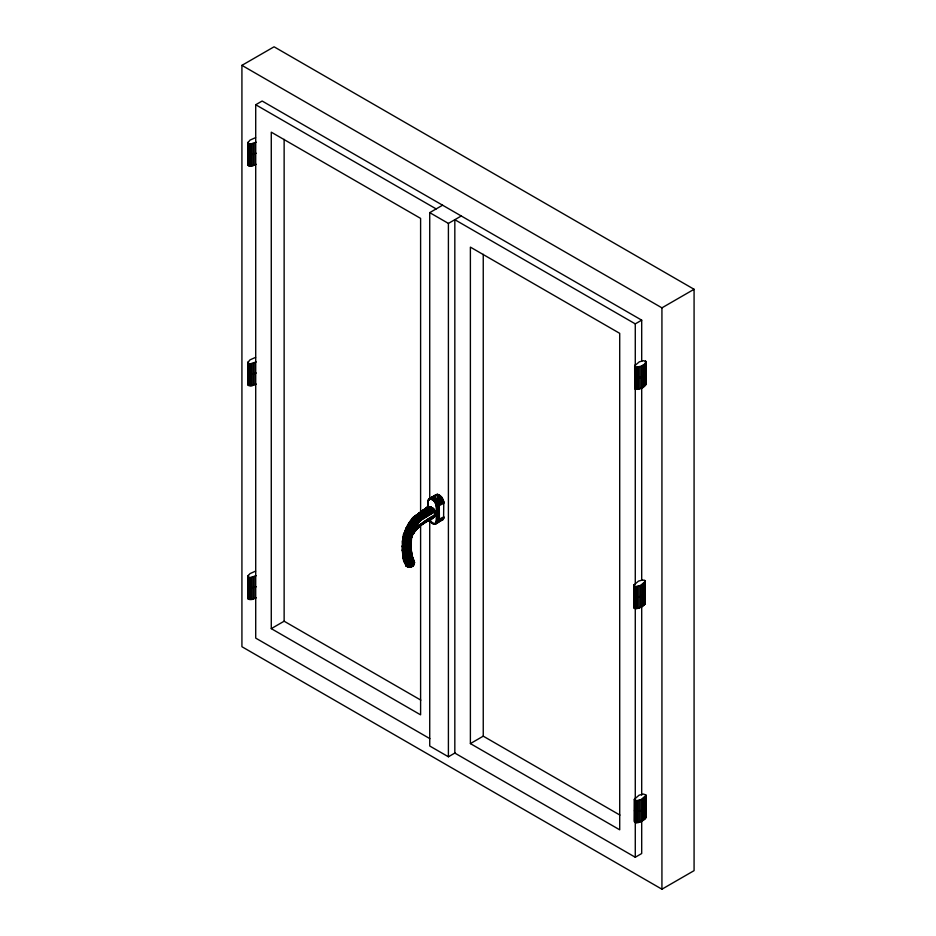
<?xml version="1.0" encoding="UTF-8"?>
<svg xmlns="http://www.w3.org/2000/svg" width="936" height="936" viewBox="0 0 936 936"><rect width="100%" height="100%" fill="white"/><g stroke="black" fill="none" stroke-linecap="round" stroke-linejoin="round"><path stroke-width="1.4" d="M416.754 527.857C413.934 531.145 412.519 538.223 406.914 537.124C403.322 538.153 403.919 531.8 404.551 535.053C404.972 527.658 410.097 520.989 415.303 516.052L428.29 506.61C437.732 507.347 437.72 519.363 427.202 520.872L426.219 520.837C407.593 530.361 405.288 548.707 411.466 566.818C403.942 552.649 406.985 530.15 420.428 518.977L434.468 510.132L420.72 519.234C411.208 527.214 407.172 540.107 408.049 552.252C408.728 553.808 408.95 571.252 413.302 565.391C417.234 562.22 408.892 552.076 414.437 562.957L413.513 565.122L411.126 566.292L413.338 565.438C402.574 543.629 414.203 523.879 435.029 515.572L431.379 517.362C427.272 523.212 416.38 524.675 414.121 531.917C405.522 540.645 409.687 559.588 411.828 566.128M403.474 536.223L403.884 534.491C401.813 538.083 408.33 539.967 410.132 537.498L412.331 533.578C408.599 542.47 409.172 552.942 411.653 562.08C414.671 564.443 412.109 567.356 409.675 566.97C403.147 550.894 405.99 529.905 419.773 518.415L434.117 509.687L420.17 518.755C414.952 523.692 408.646 530.969 409.781 538.411C411.325 531.215 415.561 524.441 421.118 519.667L435.123 511.465L420.229 520.72L413.302 530.127C401.041 532.467 410.155 519.258 415.432 516.052L428.641 506.563L415.654 516.064C409.5 520.521 405.803 528.138 404.001 535.38C405.768 528.267 410.682 521.165 416.368 516.274L430.162 506.774L416.087 516.836C412.027 519.585 395.144 543.43 409.933 539.183M410.132 536.761L411.243 530.431M406.622 527.553L405.931 529.226L414.683 516.438L419.503 519.655L418.474 522.733C413.747 523.271 408.599 519.129 415.081 516.122L428.29 506.61L415.432 516.052C413.033 515.958 421.106 519.796 421.118 519.667L435.029 511.033L420.931 519.457C407.23 530.747 405.733 551.386 411.442 566.912M427.752 506.879L413.654 517.362L407.02 527.26L415.081 516.122L420.428 518.977L420.042 520.919L419.913 519.34L419.199 519.468C419.422 525.108 412.612 529.226 408.81 524.312C404.902 526.336 411.372 529.612 414.367 528.325L412.741 530.279L416.426 522.557M428.22 508.33L428.255 500.807M427.939 501.38C433.052 493.471 425.833 502.573 429.636 499.145C433.649 498.748 436.235 503.498 436.398 507.019L436.363 521.282L435.532 523.189L433.532 523.914L436.457 523.493L443.582 518.755L443.781 501.661L441.605 497.039L437.486 494.337L429.858 498.198L428.056 501.017M431.11 499.134L433.555 497.039L434.772 497.554L437.603 500.339L439.276 504.258L439.393 520.135L438.071 522.569L435.837 522.814M405.487 529.916C402.527 532.678 408.798 535.345 411.653 533.59L413.302 530.127C412.366 534.351 402.667 531.917 406.493 527.728L404.048 534.28M418.778 519.831C418.228 531.367 410.003 518.731 408.728 523.985M435.17 523.47L436.55 521.364L436.585 507.066C437.416 502.41 430.057 495.998 428.056 500.596M404.726 531.742L405.709 530.712L405.171 532.409L405.733 531.695M402.55 547.045C403.17 529.203 399.508 554.978 409.009 547.747M402.421 546.729L402.749 541.534M402.772 547.326L403.907 537.592M409.289 542.201L409.488 539.475M412.343 566.409C409.523 556.452 407.441 543.886 412.168 533.66C408.658 540.727 402.047 528.957 403.58 536.749M409.804 542.155L410.003 539.44M410.272 542.166L410.459 539.452M410.752 540.879L410.787 554.089L413.759 564.712M411.056 540.996L411.173 551.304M411.267 541.172L411.15 553.176L414.145 563.823L412.916 565.812M411.372 539.815L411.115 548.554L409.453 551.491M404.773 560.255C402.796 563.484 409.067 564.677 410.916 562.63M405.779 565.508C409.804 568.69 400.702 559.927 403.825 556.803M402.948 553.41C401.848 556.592 407.464 557.271 409.336 555.574M409.009 551.749C407.148 553.562 400.924 552.415 402.866 549.303M403.709 538.633L403.287 537.334L404.832 531.391L404.141 533.497M402.328 546.179L402.866 545.279L402.772 551.409M402.655 541.745L404.738 544.015L409.313 543.559M411.22 536.223L415.034 529.717M406.025 565.742L405.686 564.186M434.924 514.8C436.281 511.84 433.508 506.692 430.01 507.546M431.648 499.309L434.152 497.25M402.679 542.213L403.381 537.124M402.866 542.798L403.556 536.901M403.17 541.066L403.79 536.667M409.746 543.325L410.764 542.225L411.466 535.228M410.764 542.225L411.77 535.357M411.126 541.394L411.98 535.521M410.366 538.96L412.015 536.258L412.285 533.087M403.264 537.521L403.591 535.825M403.369 538.06L403.767 535.603M403.486 538.364L404.001 535.684M411.372 537.884L413.443 531.274L411.711 536.562M411.746 537.065L412.132 534.62M420.709 524.417C424.476 522.838 429.952 516.695 435.146 515.022M413.513 565.122C408.178 552.591 410.787 538.726 412.308 528.512M405.171 532.409L405.452 530.852M429.577 498.397L429.226 499.333M410.319 532.291L409.839 538.06M409.664 566.689L408.669 567.099C400.011 552.064 404.305 528.793 418.334 517.351L432.596 508.154L418.72 517.608C405.51 528.419 402.082 547.724 406.844 563.542C405.674 568.082 411.969 566.935 410.436 566.9C406.048 556.604 406.318 544.682 409.582 534.093M404.551 535.053L404.832 533.742M410.495 535.45L418.029 527.319L423.528 523.177L423.762 522.112L434.269 516.754L417.257 527.26L415.654 528.899L434.842 516.052L429.94 518.673M409.792 564.537L412.32 563.413L410.436 563.636L411.021 562.045L409.477 562.267M421.715 524.441L419.305 525.529L414.625 531.016L423.528 523.177M432.198 499.59L434.772 497.554M411.653 533.59L411.091 533.777L413.536 526.558M403.872 535.392L406.47 528.255L413.42 518.181L429.378 506.587L413.969 517.877L405.604 530.384M411.337 562.349L412.916 558.336M411.887 536.152L412.577 533.029L411.524 536.971L409.781 538.411L416.965 528.091L411.477 536M410.401 558.921C412.764 557.914 411.501 551.795 412.097 556.932M413.279 517.947L416.087 519.878L420.042 520.919M409.769 555.305L411.395 551.48L412.039 555.832M409.968 559.201C402.843 563.612 402.211 552.462 403.1 547.607C402.913 536.269 407.768 525.295 415.888 517.491L416.368 516.274L429.764 506.657L415.514 517.28M412.168 535.357L412.799 533.426L411.992 535.322L419.597 525.704L433.883 516.965L430.63 518.556M411.115 548.554L410.553 543.582L410.869 551.187M416.965 528.091L413.806 532.128L412.893 532.21L414.238 530.513M430.665 522.042L429.636 520.708L431.952 522.323L430.583 521.902L431.402 522.557M411.805 564.502L412.87 565.016L411.407 566.608M405.206 531.005L405.721 529.402M404.188 533.754L404.773 531.987M413.455 564.654L413.735 563.144L413.15 563.636M415.888 517.491L430.56 506.926M428.045 500.783L428.852 499.403L437.486 494.337M435.38 523.914L436.866 523.177L437.791 521.059L437.826 506.704C438.259 502.936 432.853 495.261 429.636 499.145M413.326 562.302L414.519 562.384L413.221 563.776M432.748 499.953L435.38 497.952M428.29 506.61L414.285 516.777L407.254 527.144L413.981 517.035L427.963 506.704M411.524 536.971L414.344 530.677M413.548 531.976L411.524 535.369M414.625 531.016L415.888 528.852L412.25 535.076M256.207 164.338L251.842 166.023L248.099 165.403L248.017 142.611L249.982 140.143L255.598 137.639M248.321 152.919L248.099 154.323L249.397 155.072L256.207 153.27M256.207 384.076L251.842 385.749L248.099 385.129L248.017 362.349L249.982 359.869L255.598 357.376M248.321 372.645L248.099 374.061L249.397 374.81L256.207 372.996M256.207 597.823L251.842 599.508L248.099 598.888L248.017 576.096L249.982 573.628L255.598 571.124M248.321 586.404L248.099 587.808L249.397 588.557L256.207 586.755M634.667 365.836L639.288 361.834L643.582 360.699L645.98 361.495L645.091 363.741L641.441 366.14L636.047 367.228L634.667 365.836L634.748 388.627L638.492 389.247L642.856 387.574L646.062 384.275L645.98 361.495M634.971 376.143L634.748 377.559L636.047 378.296L641.441 377.22L645.758 373.979L645.512 372.095M633.859 585.105L638.492 581.092L642.775 579.969L645.173 580.753L644.962 604.317L639.148 608.131L635.24 608.646L633.953 607.897L633.859 585.105L633.953 607.897M634.163 595.413L633.953 596.829L635.24 597.566L640.633 596.489L644.962 593.248L644.705 591.353M633.859 607.253L634.163 606.481M633.953 585.749L636.351 586.544L640.633 585.409L645.255 581.396M634.444 799.204L639.077 795.19L643.36 794.056L645.758 794.851L645.548 818.415L639.733 822.229L635.825 822.732L634.538 821.995L634.444 799.204L634.538 821.995M634.748 809.5L634.538 810.915L635.825 811.664L641.218 810.576L645.548 807.335L645.29 805.451M634.444 821.352L634.748 798.431M634.538 799.847L636.936 800.643L641.218 799.508L645.852 795.495M411.536 533.918L411.185 534.807C414.554 533.567 416.426 526.617 413.068 533.391M411.84 536.024L410.834 537.826M430.455 498.478L432.982 496.934L436.492 498.935L438.048 496.408L439.873 495.355M412.402 534.702L413.209 533.052M426.886 520.931L427.225 519.948L434.585 516.45L428.606 519.082C423.68 524.371 429.027 520.334 429.987 518.228L431.25 517.936M425.716 521.329L423.54 522.499L424.359 521.469M414.917 524.569L411.091 533.777M410.518 538.036L410.986 537.042M410.904 567.017L408.283 566.701C399.227 552.661 404.036 528.138 417.901 517.07L431.379 507.347L431.379 508.178M433.286 500.386L435.977 498.432M409.757 523.165L414.391 516.742M412.261 535.041L413.665 532.397M406.809 527.389L408.646 525.061L407.254 527.144M412.191 562.91L411.22 564.373M408.248 525.271L411.009 521.223M415.21 517.117L429.004 506.551L414.952 516.988M413.033 565.648L410.974 567.087M428.243 500.046L429.179 498.701M406.411 528.033L407.499 526.09M413.221 532.537L414.121 531.917M415.537 529.893L416.157 528.852M413.302 565.391L412.53 566.268M418.053 520.568L413.817 528.454L418.439 520.673L413.642 517.503M412.916 533.719L414.379 531.391M433.801 500.9L441.055 496.408M410.658 521.422L411.934 519.515M408.74 524.113L411.688 519.843M415.853 529.741C426.968 518.72 411.84 532.607 419.878 525.88M414.777 516.894L428.641 506.563M410.459 536.609L411.29 535.521M413.572 565.04L411.571 566.526L412.577 566.198M412.179 566.35L411.711 566.35M415.093 530.607L416.052 529.097M414.262 531.66L416.075 529.331M409.839 567.169L410.927 566.783M411.664 520.065C413.221 512.846 419.41 523.247 420.72 519.234L434.807 510.6L420.931 519.457L420.486 520.568L419.503 519.655M435.532 523.189L436.223 523.399L437.135 521.329L437.17 506.984C436.995 503.159 434.164 497.999 429.811 498.42M415.022 516.192L414.461 516.847L427.658 507.207M413.536 517.538L415.303 516.052L414.683 516.438M434.292 501.474L441.605 497.039M430.829 497.87L430.092 499.04M434.105 515.268L433.789 515.502M417.046 528.313L419.796 525.821M416.836 528.653L418.369 527.19L417.982 526.687M421.375 524.581L425.225 522.124M428.992 519.901L427.202 520.872L429.448 519.293L428.372 519.012M426.734 520.907L425.377 521.738M416.719 517.959L418.72 517.608L432.994 508.494L417.011 519.609L411.934 526.231L407.885 533.965L405.779 544.214L405.475 552.532L407.394 563.589L408.868 567.122L410.518 566.76M417.163 518.216L419.117 517.9L433.38 508.868L419.433 518.146C405.58 529.647 402.199 551.573 409.652 567.193M434.117 509.687L419.983 518.591C406.282 530.057 403.252 551.585 410.389 567.204M418.228 526.886L419.597 525.704M434.749 502.094L442.108 497.73M412.437 563.975L411.781 564.408M421.586 524.546L424.874 521.656L423.54 522.499M435.965 494.664L428.863 499.613M433.801 523.762L436.866 523.177M414.601 516.812L415.537 516.052M417.292 517.503L431.788 507.581L417.901 517.07M416.473 517.035L430.969 507.113L416.684 516.403M409.441 547.501L411.185 544.097M431.379 497.87L430.583 499.04M418.334 517.351L432.186 507.85M430.583 507.85L431.391 507.382L417.479 516.824C411.723 521.434 407.803 528.22 405.323 535.076C403.217 544.892 401.427 558.979 407.885 566.491L405.99 565.777L404.27 561.038M413.221 563.94L414.531 562.653L412.706 558.16M411.688 564.35L412.273 563.952M417.07 516.602L431.379 507.347M413.15 564.174L414.18 563.378L414.192 561.986M429.94 519.246L433.45 517.082L430.455 518.731M434.468 510.132L418.708 519.152M435.17 502.761L442.564 498.478M241.921 65.356L274.072 46.8L694.079 289.282L694.079 870.644L661.928 889.2L241.921 646.717L241.921 65.356L661.928 307.85L694.079 289.282M429.858 738.644L255.715 638.106L255.715 104.738L262.15 101.029L641.698 320.159L641.698 361.074M429.729 499.04L429.729 212.636L442.588 205.206M429.729 212.636L448.402 223.411L461.261 215.982M641.698 819.924L641.698 853.527L635.275 857.247L454.826 753.07L454.826 219.691L635.275 323.879L641.698 320.159M429.46 498.502L436.936 494.348M428.653 499.976L430.256 499.052M433.555 497.039L432.982 496.934L438.06 494.442M435.146 496.127L438.656 494.641M436.82 495.706L439.265 494.945M437.557 497.519L440.47 495.834M442.974 499.251L435.532 503.463M429.835 507.792L430.642 507.324M443.313 500.058L435.837 504.176M443.582 500.854L436.071 504.902M443.781 501.661L436.246 505.627M432.186 508.763L433.005 508.295M443.898 502.433L436.363 506.329M432.947 509.57L433.754 509.09M443.933 503.182L436.398 507.019M433.59 510.518L434.409 510.05M434.398 512.635L435.217 512.168M434.515 513.653L435.334 513.185M434.409 514.554L435.228 514.086M443.933 516.836L436.398 520.638M443.898 517.538L436.363 521.282M443.781 518.181L436.246 521.855M436.164 523.107L443.582 518.755M443.313 519.246L435.977 522.791M433.777 523.926L432.198 523.212L435.181 523.961L442.974 519.655M420.603 513.349L420.603 218.392L271.276 132.175L271.276 628.629L284.135 621.212L420.814 700.116M470.387 743.593L619.714 829.811L619.714 333.345L470.387 247.127L470.387 743.593L483.245 736.164L619.924 815.08M429.729 519.503L429.729 746.004L448.402 756.779L455.411 752.731M406.832 528.723L406.154 529.086M430.829 521.118L430.139 521.422M423.692 522.908L419.164 525.517L423.762 522.545M248.017 142.611L248.578 143.723L250.509 144.05L256.207 142.19M248.017 362.349L248.578 363.46L250.509 363.776L256.207 361.928M248.017 576.096L248.578 577.208L250.509 577.535L256.207 575.675M429.601 520.767L432.865 523.353M411.571 566.526L412.355 566.128M437.475 522.276L436.071 522.37M411.559 566.76L410.167 567.157M429.214 498.888C433.59 497.648 436.738 503.287 436.855 507.055L436.82 521.375L435.31 523.622M442.564 519.96L440.47 520.194M411.793 533.812L412.519 533.497M407.909 565.8L405.99 565.777M418.954 519.304L420.428 518.977L421.223 520.112M419.983 518.591L418.345 518.942M436.223 523.399L437.463 521.223L437.51 506.867C437.311 503.041 434.725 498.35 430.537 498.069M407.371 566.748L408.728 566.865M417.994 518.72L419.773 518.415L433.754 509.266L419.433 518.146L417.561 518.462M434.292 523.75L435.497 523.809M436 523.704L434.409 523.914M409.383 562.758L410.904 562.536M410.12 564.139L412.109 563.928M406.949 565.519L405.651 565.18M410.693 567.064L407.64 566.725M406.903 565.262L405.604 564.911M433.906 523.926L435.181 523.961M409.348 567.157L410.12 567.216M433.368 523.832L434.339 524.031M405.569 564.619L406.879 565.016L406.294 564.864L406.973 566.362M419.749 520.72L418.392 520.205M407.148 566.526L408.225 566.982M410.565 547.478L411.208 548.262M431.227 522.58L432.596 523.435M432.245 523.353L433.192 523.727M406.704 566.303L407.757 566.806M255.715 104.738L436.164 208.915M271.276 628.629L420.603 714.847L420.603 525.026M433.157 523.212L431.648 522.85L432.373 523.435M403.404 558.371L404.083 559.272M406.563 566.292L403.416 557.329M645.255 603.544L644.705 580.285M645.29 816.52L645.852 817.643M429.858 519.679L430.314 520.428M429.577 519.843L430.034 520.58M429.811 520.697L429.355 519.971L429.659 520.755M437.802 495.799L438.048 496.408M404.539 560.524L405.873 563.952M412.004 555.013L413.057 558.85M412.963 559.178L411.384 552.486M403.591 557.072L405.042 562.77M403.322 557.575L404.703 562.489M408.95 556.078L409.57 558.324M403.299 557.786L404.492 562.197M411.501 551.713L412.132 555.516M402.772 553.667L403.744 558.991M402.679 553.901L403.533 558.71M646.062 384.275L645.512 361.015M634.748 388.627L634.971 365.075M248.099 165.403L248.321 141.839M248.099 385.129L248.321 361.577M248.099 598.888L248.321 575.324M409.184 538.329L408.997 535.837M408.634 537.194L408.763 538.446M411.43 552.287L411.068 543.875M403.1 555.294L402.62 545.512M402.457 549.806L402.889 555.013M402.351 550.029L402.761 554.685M402.445 545.758L402.562 551.129M402.351 545.98L402.34 550.239M661.928 307.85L661.928 889.2M645.758 362.899L645.758 385.047M645.758 794.851L645.758 816.999M645.548 796.267L645.548 818.415M645.091 363.741L645.091 385.889M645.173 580.753L645.173 602.901M644.962 582.169L644.962 604.317M644.881 797.109L644.881 819.257M644.284 583.011L644.284 605.159M644.097 364.607L644.097 386.755M643.886 797.963L643.886 820.111M643.301 583.877L643.301 606.025M642.856 365.426L642.856 387.574M642.634 798.782L642.634 820.93M642.049 584.696L642.049 606.844M641.698 387.387L641.698 580.273M641.698 606.575L641.698 795.085M641.441 366.14L641.441 388.288M641.218 799.508L641.218 821.656M640.633 585.409L640.633 607.558M639.955 366.713L639.955 388.861M639.733 800.081L639.733 822.229M639.148 585.983L639.148 608.131M638.492 367.099L638.492 389.247M638.27 800.467L638.27 822.615M637.685 586.369L637.685 608.517M637.159 367.275L637.159 389.423M636.936 800.643L636.936 822.791M636.351 586.544L636.351 608.692M636.047 367.228L636.047 389.376M635.825 800.584L635.825 822.732M635.275 323.879L635.275 364.794M635.275 389.633L635.275 583.982M635.275 607.359L635.275 798.794M635.275 822.171L635.275 857.247M635.228 366.959L635.228 389.107M635.24 586.498L635.24 608.646M635.006 800.315L635.006 822.463M634.421 586.228L634.421 608.377M483.245 254.311L483.245 736.164M448.402 223.411L448.402 756.779M428.009 501.708L427.998 507.616M427.904 501.883L427.892 507.499M284.135 139.359L284.135 621.212M254.791 142.916L254.791 165.064M254.791 362.641L254.791 384.79M254.791 576.4L254.791 598.549M253.305 143.489L253.305 165.637M253.305 363.215L253.305 385.363M253.305 576.974L253.305 599.122M251.842 143.875L251.842 166.023M251.842 363.601L251.842 385.749M251.842 577.36L251.842 599.508M250.509 144.05L250.509 166.198M250.509 363.776L250.509 385.925M250.509 577.535L250.509 599.683M249.397 143.992L249.397 166.14M249.397 363.73L249.397 385.878M249.397 577.489L249.397 599.637M248.578 143.723L248.578 165.871M248.578 363.46L248.578 385.609M248.578 577.208L248.578 599.356M428.828 519.304L429.214 520.053L428.863 519.34M426.594 521.282L424.874 522.382L426.594 521.282"/></g></svg>
